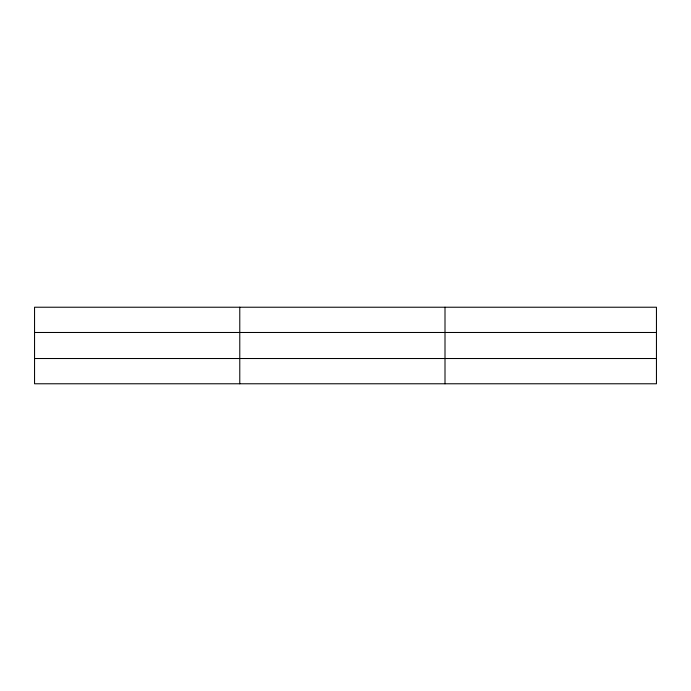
<?xml version="1.0" encoding="UTF-8"?>
<svg xmlns="http://www.w3.org/2000/svg" width="691" height="691" viewBox="0 0 691 691"><rect width="100%" height="100%" fill="white"/><g stroke="black" fill="none" stroke-linecap="round" stroke-linejoin="round"><path stroke-width="1.04" d="M239.777 307.227L239.777 383.773M445.004 307.227L445.004 383.773M656.45 358.517L656.45 383.773L34.55 383.773L34.55 307.227L656.45 307.227L656.45 358.517L34.55 358.517M34.55 332.483L656.45 332.483"/></g></svg>
